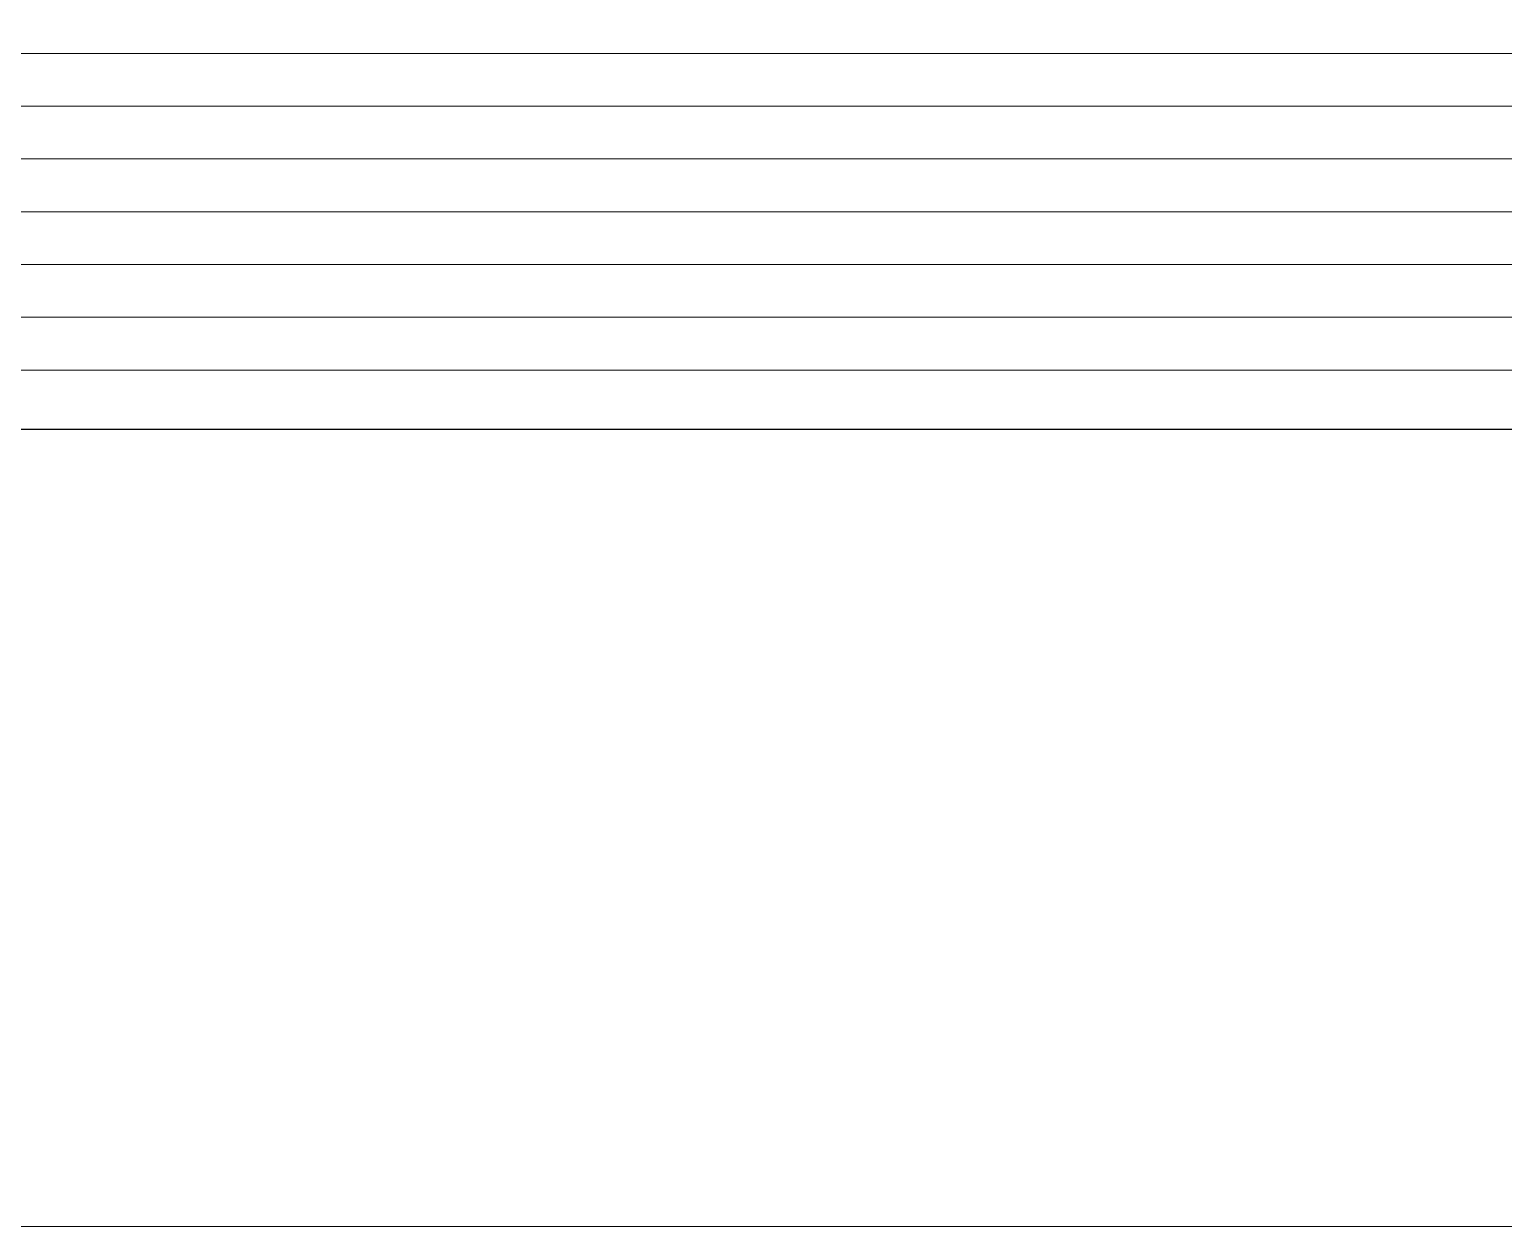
# Model space of a CAD drawing. Header units: millimetres. Extents: x -71336 to -33468, y -26189 to 22712.
# Drawn here: x -34233.9 to -34151.6, y -5364.5 to -5297.8 of the extents above; entities that cross this region are included whole.
import ezdxf

# ---------------------------------------------------------------- set-up
doc = ezdxf.new("R2010")
doc.units = ezdxf.units.MM
doc.set_wipeout_variables(frame=1)
doc.layers.add('PDF3_Geometry', color=7, linetype='Continuous')
doc.layers.add('SC - Equipment', color=7, linetype='Continuous', lineweight=13)
doc.layers.add('SC - Rack Layout - U-guides and centreline', color=5, linetype='Continuous', lineweight=13, plot=False)

# ---------------------------------------------------------------- blocks, each defined once
blk = doc.blocks.new('*U199')
at = {"layer": 'SC - Rack Layout - U-guides and centreline', "ltscale": 5}
blk.add_lwpolyline([(-300, 0), (300, 0)], dxfattribs=at)
blk = doc.blocks.new('*U200')
at = {"layer": 'SC - Rack Layout - U-guides and centreline', "color": 0, "linetype": 'ByBlock', "lineweight": -2, "transparency": 16777216}
for p in [(0, 444.5), (0, 400.05)]:
    blk.add_blockref('*U199', p, dxfattribs=at)
blk = doc.blocks.new('LG CVCA')
at = {"layer": 'PDF3_Geometry', "lineweight": 35}
blk.add_lwpolyline([(241.499, 1.638, -0.41475), (239.861, 0), (-239.861, 0, -0.414753), (-241.499, 1.638), (-241.499, 61.681, -0.414378), (-239.861, 63.319), (239.861, 63.319, -0.414374), (241.499, 61.681)], format="xyb", close=True, dxfattribs=at)
at = {"layer": 'PDF3_Geometry', "lineweight": 18}
for points in [[(-206.85, 20.979), (206.923, 20.979)], [(-206.85, 18.036), (206.923, 18.036)], [(-206.85, 15.092), (206.923, 15.092)], [(-206.85, 12.148), (206.923, 12.148)], [(-206.85, 9.205), (206.923, 9.205)], [(-207.033, 6.26), (207.105, 6.26)], [(-221.653, 3.317), (221.502, 3.317)]]:
    blk.add_lwpolyline(points, dxfattribs=at)
blk = doc.blocks.new('1U BLANK PANEL - RACK LAYOUT')
blk.add_wipeout([(-241.3, 44.45), (241.3, 44.45), (241.3, 0), (-241.3, 0)])
at = {"layer": 'SC - Equipment'}
for p, q in [((-241.3, 44.45), (241.3, 44.45)), ((241.3, 0), (-241.3, 0))]:
    blk.add_line(p, q, dxfattribs=at)
blk = doc.blocks.new('*U281')
blk.add_blockref('1U BLANK PANEL - RACK LAYOUT', (0, -44.45))

msp = doc.modelspace()

# ---------------------------------------------------------------- block references
msp.add_blockref('LG CVCA', (-34297.756, -5320.072))
at = {"layer": 'SC - Rack Layout - U-guides and centreline'}
msp.add_blockref('*U200', (-34297.756, -5764.572), dxfattribs=at)

# ---------------------------------------------------------------- next in the draw order: block references
at = {"layer": 'SC - Equipment'}
msp.add_blockref('*U281', (-34297.756, -5320.072), dxfattribs=at)

doc.saveas('drawing.dxf')
